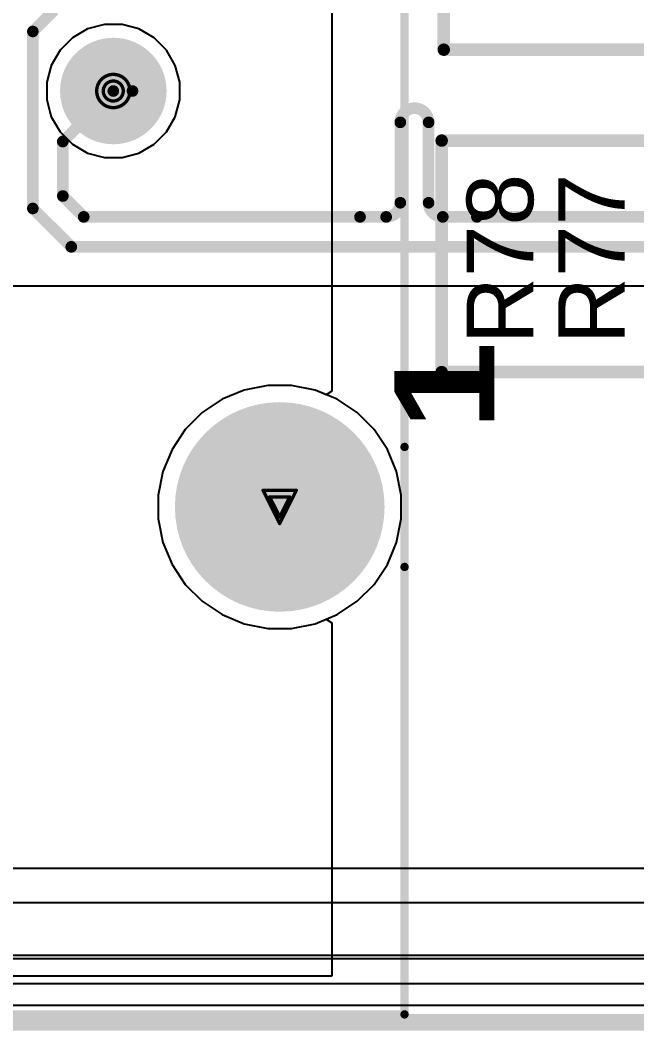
# Model space of a CAD drawing. Header units: inches. Extents: x -3 to 5259, y -3 to 5282.
# Drawn here: x 127.81 to 137.22, y -2.85 to 12.58 of the extents above; entities that cross this region are included whole.
import ezdxf

# ---------------------------------------------------------------- set-up
doc = ezdxf.new("R2010")
doc.units = ezdxf.units.IN
for name, color, linetype in [('Board Outline', 216, 'Continuous'), ('Bottom Layer', 5, 'Continuous'), ('Bottom Solder', 6, 'Continuous'), ('Drill Drawing', 1, 'Continuous'), ('Layer 1', 16, 'Continuous'), ('Layer 2', 76, 'Continuous'), ('Multi-Layer', 9, 'Continuous'), ('Pad Holes', 156, 'Continuous'), ('Top Layer', 1, 'Continuous'), ('Top Overlay', 2, 'Continuous'), ('Top Solder', 216, 'Continuous')]:
    doc.layers.add(name, color=color, linetype=linetype)
doc.styles.add('Arial', font='', dxfattribs={"height": 0.2})
doc.styles.add('Arial Black_Bold', font='', dxfattribs={"height": 0.2})
doc.styles.get('Arial').set_extended_font_data('Arial')
doc.styles.get('Arial Black_Bold').set_extended_font_data('Arial Black', bold=True)

# ---------------------------------------------------------------- blocks, each defined once
blk = doc.blocks.new('HC_RJ45_5622_1_6_Y_188')
at = {"layer": 'Bottom Layer'}
h = blk.add_hatch(color=5, dxfattribs=at)
edge = h.paths.add_edge_path()
edge.add_arc((3.175, 1.905), 0.762, 0, 360)
at = {"layer": 'Bottom Solder'}
h = blk.add_hatch(color=6, dxfattribs=at)
edge = h.paths.add_edge_path()
edge.add_arc((3.175, 1.905), 0.813, 0, 360)
h = blk.add_hatch(color=6, dxfattribs=at)
edge = h.paths.add_edge_path()
edge.add_arc((5.715, -4.445), 0.102, 0, 360)
at = {"layer": 'Layer 1'}
h = blk.add_hatch(color=16, dxfattribs=at)
edge = h.paths.add_edge_path()
edge.add_arc((3.175, 1.905), 0.762, 0, 360)
at = {"layer": 'Layer 2'}
h = blk.add_hatch(color=76, dxfattribs=at)
edge = h.paths.add_edge_path()
edge.add_arc((3.175, 1.905), 0.762, 0, 360)
at = {"layer": 'Multi-Layer'}
h = blk.add_hatch(color=9, dxfattribs=at)
edge = h.paths.add_edge_path()
edge.add_arc((3.175, 1.905), 0.762, 0, 360)
at = {"layer": 'Pad Holes'}
h = blk.add_hatch(color=7, dxfattribs=at)
edge = h.paths.add_edge_path()
edge.add_arc((3.175, 1.905), 0.5, 0, 360)
h = blk.add_hatch(color=7, dxfattribs=at)
edge = h.paths.add_edge_path()
edge.add_arc((5.715, -4.445), 1.6, 0, 360)
at = {"layer": 'Top Layer'}
h = blk.add_hatch(color=1, dxfattribs=at)
edge = h.paths.add_edge_path()
edge.add_arc((3.175, 1.905), 0.762, 0, 360)
at = {"layer": 'Top Solder'}
h = blk.add_hatch(color=216, dxfattribs=at)
edge = h.paths.add_edge_path()
edge.add_arc((3.175, 1.905), 0.813, 0, 360)
h = blk.add_hatch(color=216, dxfattribs=at)
edge = h.paths.add_edge_path()
edge.add_arc((5.715, -4.445), 0.102, 0, 360)
at = {"layer": 'Top Overlay'}
for points in [[(7.62, -3.529, 0.127, 0.127, 0), (7.62, 5.715, 0.127, 0.127, 0)], [(7.62, -5.361, 0.127, 0.127, 0), (7.62, -3.529, 0.127, 0.127, 0)], [(7.62, -12.192, 0.127, 0.127, 0), (7.62, -5.361, 0.127, 0.127, 0)], [(-7.62, -12.192, 0.127, 0.127, 0), (7.62, -12.192, 0.127, 0.127, 0)]]:
    blk.add_lwpolyline(points, format="xyseb", dxfattribs=at)
for points in [[(7.588, -3.529, 0.0635, 0.0635, 1), (7.652, -3.529, 0.0635, 0.0635, 1)], [(7.588, -3.529, 0.0635, 0.0635, 1), (7.652, -3.529, 0.0635, 0.0635, 1)], [(7.588, -5.361, 0.0635, 0.0635, 1), (7.652, -5.361, 0.0635, 0.0635, 1)], [(7.588, -5.361, 0.0635, 0.0635, 1), (7.652, -5.361, 0.0635, 0.0635, 1)], [(7.588, -12.192, 0.0635, 0.0635, 1), (7.652, -12.192, 0.0635, 0.0635, 1)], [(7.588, -12.192, 0.0635, 0.0635, 1), (7.652, -12.192, 0.0635, 0.0635, 1)]]:
    blk.add_lwpolyline(points, format="xyseb", close=True, dxfattribs=at)

msp = doc.modelspace()

# ---------------------------------------------------------------- linework, layer by layer
at = {"layer": 'Board Outline'}
msp.add_lwpolyline([(-2.722, -2.722, 0.254, 0.254, 0), (147.278, -2.722, 0.254, 0.254, 0)], format="xyseb", dxfattribs=at)
at = {"layer": 'Bottom Layer'}
for p, q in [((129.092, 12.514), (128.833, 12.445)), ((129.092, 12.514), (128.833, 12.445)), ((129.359, 12.514), (129.092, 12.514)), ((129.359, 12.514), (129.092, 12.514)), ((129.618, 12.445), (129.359, 12.514)), ((129.618, 12.445), (129.359, 12.514)), ((128.833, 12.445), (128.602, 12.311)), ((128.833, 12.445), (128.602, 12.311)), ((129.849, 12.311), (129.618, 12.445)), ((129.849, 12.311), (129.618, 12.445)), ((128.602, 12.311), (128.413, 12.122)), ((128.602, 12.311), (128.413, 12.122)), ((130.039, 12.122), (129.849, 12.311)), ((130.039, 12.122), (129.849, 12.311)), ((128.413, 12.122), (128.279, 11.89)), ((128.413, 12.122), (128.279, 11.89)), ((130.172, 11.89), (130.039, 12.122)), ((130.172, 11.89), (130.039, 12.122)), ((128.279, 11.89), (128.21, 11.632)), ((128.279, 11.89), (128.21, 11.632)), ((130.242, 11.632), (130.172, 11.89)), ((130.242, 11.632), (130.172, 11.89)), ((128.21, 11.632), (128.21, 11.364)), ((128.21, 11.632), (128.21, 11.364)), ((130.242, 11.364), (130.242, 11.632)), ((130.242, 11.364), (130.242, 11.632)), ((128.21, 11.364), (128.279, 11.106)), ((128.21, 11.364), (128.279, 11.106)), ((130.172, 11.106), (130.242, 11.364)), ((130.172, 11.106), (130.242, 11.364)), ((128.279, 11.106), (128.413, 10.874)), ((128.279, 11.106), (128.413, 10.874)), ((130.039, 10.874), (130.172, 11.106)), ((130.039, 10.874), (130.172, 11.106)), ((128.413, 10.874), (128.602, 10.685)), ((128.413, 10.874), (128.602, 10.685)), ((129.849, 10.685), (130.039, 10.874)), ((129.849, 10.685), (130.039, 10.874)), ((128.602, 10.685), (128.833, 10.551)), ((128.602, 10.685), (128.833, 10.551)), ((129.618, 10.551), (129.849, 10.685)), ((129.618, 10.551), (129.849, 10.685)), ((128.833, 10.551), (129.092, 10.482)), ((128.833, 10.551), (129.092, 10.482)), ((129.359, 10.482), (129.618, 10.551)), ((129.359, 10.482), (129.618, 10.551)), ((129.092, 10.482), (129.359, 10.482)), ((129.092, 10.482), (129.359, 10.482)), ((131.583, 7.002), (131.225, 6.93)), ((131.583, 7.002), (131.225, 6.93)), ((131.948, 7.002), (131.583, 7.002)), ((131.948, 7.002), (131.583, 7.002)), ((132.306, 6.93), (131.948, 7.002)), ((132.306, 6.93), (131.948, 7.002)), ((130.887, 6.791), (130.584, 6.588)), ((130.887, 6.791), (130.584, 6.588)), ((131.225, 6.93), (130.887, 6.791)), ((131.225, 6.93), (130.887, 6.791)), ((132.644, 6.791), (132.306, 6.93)), ((132.644, 6.791), (132.306, 6.93)), ((132.947, 6.588), (132.644, 6.791)), ((132.947, 6.588), (132.644, 6.791)), ((130.584, 6.588), (130.325, 6.33)), ((130.584, 6.588), (130.325, 6.33)), ((133.206, 6.33), (132.947, 6.588)), ((133.206, 6.33), (132.947, 6.588)), ((130.325, 6.33), (130.123, 6.026)), ((130.325, 6.33), (130.123, 6.026)), ((133.409, 6.026), (133.206, 6.33)), ((133.409, 6.026), (133.206, 6.33)), ((130.123, 6.026), (129.983, 5.688)), ((130.123, 6.026), (129.983, 5.688)), ((133.548, 5.688), (133.409, 6.026)), ((133.548, 5.688), (133.409, 6.026)), ((129.983, 5.688), (129.912, 5.33)), ((129.983, 5.688), (129.912, 5.33)), ((133.62, 5.33), (133.548, 5.688)), ((133.62, 5.33), (133.548, 5.688)), ((129.912, 5.33), (129.912, 4.965)), ((129.912, 5.33), (129.912, 4.965)), ((133.62, 4.965), (133.62, 5.33)), ((133.62, 4.965), (133.62, 5.33)), ((129.912, 4.965), (129.983, 4.607)), ((129.912, 4.965), (129.983, 4.607)), ((133.548, 4.607), (133.62, 4.965)), ((133.548, 4.607), (133.62, 4.965)), ((129.983, 4.607), (130.123, 4.269)), ((129.983, 4.607), (130.123, 4.269)), ((133.409, 4.269), (133.548, 4.607)), ((133.409, 4.269), (133.548, 4.607)), ((130.123, 4.269), (130.325, 3.966)), ((130.123, 4.269), (130.325, 3.966)), ((133.206, 3.966), (133.409, 4.269)), ((133.206, 3.966), (133.409, 4.269)), ((130.325, 3.966), (130.584, 3.708)), ((130.325, 3.966), (130.584, 3.708)), ((132.947, 3.708), (133.206, 3.966)), ((132.947, 3.708), (133.206, 3.966)), ((130.584, 3.708), (130.887, 3.505)), ((130.584, 3.708), (130.887, 3.505)), ((132.644, 3.505), (132.947, 3.708)), ((132.644, 3.505), (132.947, 3.708)), ((130.887, 3.505), (131.225, 3.365)), ((130.887, 3.505), (131.225, 3.365)), ((132.306, 3.365), (132.644, 3.505)), ((132.306, 3.365), (132.644, 3.505)), ((131.225, 3.365), (131.583, 3.294)), ((131.225, 3.365), (131.583, 3.294)), ((131.583, 3.294), (131.948, 3.294)), ((131.583, 3.294), (131.948, 3.294)), ((131.948, 3.294), (132.306, 3.365)), ((131.948, 3.294), (132.306, 3.365)), ((139.342, -1.753), (5.233, -1.753)), ((139.304, -1.702), (48.108, -1.702))]:
    msp.add_line(p, q, dxfattribs=at)
at = {"layer": 'Drill Drawing'}
for points in [[(129.48, 11.498, 0.0508, 0.0508, 1), (128.972, 11.498, 0.0508, 0.0508, 1)], [(129.378, 11.498, 0.0508, 0.0508, 1), (129.073, 11.498, 0.0508, 0.0508, 1)], [(128.959, 11.498, 0.0254, 0.0254, 1), (128.984, 11.498, 0.0254, 0.0254, 1)], [(129.061, 11.498, 0.0254, 0.0254, 1), (129.086, 11.498, 0.0254, 0.0254, 1)], [(129.365, 11.498, 0.0254, 0.0254, 1), (129.391, 11.498, 0.0254, 0.0254, 1)], [(129.467, 11.498, 0.0254, 0.0254, 1), (129.492, 11.498, 0.0254, 0.0254, 1)], [(131.499, 5.402, 0.0254, 0.0254, 1), (131.524, 5.402, 0.0254, 0.0254, 1)], [(131.499, 5.402, 0.0254, 0.0254, 1), (131.524, 5.402, 0.0254, 0.0254, 1)], [(132.007, 5.402, 0.0254, 0.0254, 1), (132.032, 5.402, 0.0254, 0.0254, 1)], [(132.007, 5.402, 0.0254, 0.0254, 1), (132.032, 5.402, 0.0254, 0.0254, 1)], [(131.6, 5.3, 0.0254, 0.0254, 1), (131.626, 5.3, 0.0254, 0.0254, 1)], [(131.6, 5.3, 0.0254, 0.0254, 1), (131.626, 5.3, 0.0254, 0.0254, 1)], [(131.905, 5.3, 0.0254, 0.0254, 1), (131.931, 5.3, 0.0254, 0.0254, 1)], [(131.905, 5.3, 0.0254, 0.0254, 1), (131.931, 5.3, 0.0254, 0.0254, 1)], [(131.753, 4.995, 0.0254, 0.0254, 1), (131.778, 4.995, 0.0254, 0.0254, 1)], [(131.753, 4.995, 0.0254, 0.0254, 1), (131.778, 4.995, 0.0254, 0.0254, 1)], [(131.753, 4.894, 0.0254, 0.0254, 1), (131.778, 4.894, 0.0254, 0.0254, 1)], [(131.753, 4.894, 0.0254, 0.0254, 1), (131.778, 4.894, 0.0254, 0.0254, 1)]]:
    msp.add_lwpolyline(points, format="xyseb", close=True, dxfattribs=at)
for points in [[(131.512, 5.402, 0.0508, 0.0508, 0), (132.02, 5.402, 0.0508, 0.0508, 0)], [(131.512, 5.402, 0.0508, 0.0508, 0), (131.766, 4.894, 0.0508, 0.0508, 0)], [(131.766, 4.894, 0.0508, 0.0508, 0), (132.02, 5.402, 0.0508, 0.0508, 0)], [(131.613, 5.3, 0.0508, 0.0508, 0), (131.918, 5.3, 0.0508, 0.0508, 0)], [(131.613, 5.3, 0.0508, 0.0508, 0), (131.766, 4.995, 0.0508, 0.0508, 0)], [(131.766, 4.995, 0.0508, 0.0508, 0), (131.918, 5.3, 0.0508, 0.0508, 0)]]:
    msp.add_lwpolyline(points, format="xyseb", dxfattribs=at)
at = {"layer": 'Layer 1'}
for p, q in [((129.092, 12.514), (128.833, 12.445)), ((129.359, 12.514), (129.092, 12.514)), ((129.618, 12.445), (129.359, 12.514)), ((128.833, 12.445), (128.602, 12.311)), ((129.849, 12.311), (129.618, 12.445)), ((128.602, 12.311), (128.413, 12.122)), ((130.039, 12.122), (129.849, 12.311)), ((128.413, 12.122), (128.279, 11.89)), ((130.172, 11.89), (130.039, 12.122)), ((128.279, 11.89), (128.21, 11.632)), ((130.242, 11.632), (130.172, 11.89)), ((128.21, 11.632), (128.21, 11.364)), ((130.242, 11.364), (130.242, 11.632)), ((128.21, 11.364), (128.279, 11.106)), ((130.172, 11.106), (130.242, 11.364)), ((128.279, 11.106), (128.413, 10.874)), ((130.039, 10.874), (130.172, 11.106)), ((128.413, 10.874), (128.602, 10.685)), ((129.849, 10.685), (130.039, 10.874)), ((128.602, 10.685), (128.833, 10.551)), ((129.618, 10.551), (129.849, 10.685)), ((128.833, 10.551), (129.092, 10.482)), ((129.359, 10.482), (129.618, 10.551)), ((129.092, 10.482), (129.359, 10.482)), ((131.583, 7.002), (131.225, 6.93)), ((131.948, 7.002), (131.583, 7.002)), ((132.306, 6.93), (131.948, 7.002)), ((130.887, 6.791), (130.584, 6.588)), ((131.225, 6.93), (130.887, 6.791)), ((132.644, 6.791), (132.306, 6.93)), ((132.947, 6.588), (132.644, 6.791)), ((130.584, 6.588), (130.325, 6.33)), ((133.206, 6.33), (132.947, 6.588)), ((130.325, 6.33), (130.123, 6.026)), ((133.409, 6.026), (133.206, 6.33)), ((130.123, 6.026), (129.983, 5.688)), ((133.548, 5.688), (133.409, 6.026)), ((129.983, 5.688), (129.912, 5.33)), ((133.62, 5.33), (133.548, 5.688)), ((129.912, 5.33), (129.912, 4.965)), ((133.62, 4.965), (133.62, 5.33)), ((129.912, 4.965), (129.983, 4.607)), ((133.548, 4.607), (133.62, 4.965)), ((129.983, 4.607), (130.123, 4.269)), ((133.409, 4.269), (133.548, 4.607)), ((130.123, 4.269), (130.325, 3.966)), ((133.206, 3.966), (133.409, 4.269)), ((130.325, 3.966), (130.584, 3.708)), ((132.947, 3.708), (133.206, 3.966)), ((130.584, 3.708), (130.887, 3.505)), ((132.644, 3.505), (132.947, 3.708)), ((130.887, 3.505), (131.225, 3.365)), ((132.306, 3.365), (132.644, 3.505)), ((131.225, 3.365), (131.583, 3.294)), ((131.583, 3.294), (131.948, 3.294)), ((131.948, 3.294), (132.306, 3.365)), ((137.526, -0.371), (37.694, -0.371)), ((6.286, -0.889), (138.044, -0.889)), ((147.019, -2.463), (-2.463, -2.463))]:
    msp.add_line(p, q, dxfattribs=at)
at = {"layer": 'Layer 2'}
for p, q in [((132.562, 14.139), (132.562, 6.916)), ((129.092, 12.514), (128.833, 12.445)), ((129.359, 12.514), (129.092, 12.514)), ((129.618, 12.445), (129.359, 12.514)), ((128.833, 12.445), (128.602, 12.311)), ((129.849, 12.311), (129.618, 12.445)), ((128.602, 12.311), (128.413, 12.122)), ((130.039, 12.122), (129.849, 12.311)), ((128.413, 12.122), (128.279, 11.89)), ((130.172, 11.89), (130.039, 12.122)), ((128.279, 11.89), (128.21, 11.632)), ((130.242, 11.632), (130.172, 11.89)), ((128.21, 11.632), (128.21, 11.364)), ((130.242, 11.364), (130.242, 11.632)), ((128.21, 11.364), (128.279, 11.106)), ((130.172, 11.106), (130.242, 11.364)), ((128.279, 11.106), (128.413, 10.874)), ((130.039, 10.874), (130.172, 11.106)), ((128.413, 10.874), (128.602, 10.685)), ((129.849, 10.685), (130.039, 10.874)), ((128.602, 10.685), (128.833, 10.551)), ((129.618, 10.551), (129.849, 10.685)), ((128.833, 10.551), (129.092, 10.482)), ((129.359, 10.482), (129.618, 10.551)), ((129.092, 10.482), (129.359, 10.482)), ((131.583, 7.002), (131.225, 6.93)), ((131.948, 7.002), (131.583, 7.002)), ((132.306, 6.93), (131.948, 7.002)), ((130.887, 6.791), (130.584, 6.588)), ((131.225, 6.93), (130.887, 6.791)), ((132.477, 6.86), (132.306, 6.93)), ((132.562, 6.916), (132.477, 6.86)), ((130.584, 6.588), (130.325, 6.33)), ((130.325, 6.33), (130.123, 6.026)), ((130.123, 6.026), (129.983, 5.688)), ((129.983, 5.688), (129.912, 5.33)), ((129.912, 5.33), (129.912, 4.965)), ((129.912, 4.965), (129.983, 4.607)), ((129.983, 4.607), (130.123, 4.269)), ((130.123, 4.269), (130.325, 3.966)), ((130.325, 3.966), (130.584, 3.708)), ((130.584, 3.708), (130.887, 3.505)), ((130.887, 3.505), (131.225, 3.365)), ((132.306, 3.365), (132.477, 3.436)), ((132.477, 3.436), (132.562, 3.379)), ((131.225, 3.365), (131.583, 3.294)), ((131.583, 3.294), (131.948, 3.294)), ((131.948, 3.294), (132.306, 3.365)), ((132.562, 3.379), (132.562, -2.016)), ((132.562, -2.016), (-2.158, -2.016))]:
    msp.add_line(p, q, dxfattribs=at)
msp.add_lwpolyline([(129.226, 11.498, 0.178, 0.178, 0), (129.518, 11.498, 0.178, 0.178, 0)], format="xyseb", dxfattribs=at)
for points in [[(129.181, 11.498, 0.0889, 0.0889, 1), (129.27, 11.498, 0.0889, 0.0889, 1)], [(129.474, 11.498, 0.0889, 0.0889, 1), (129.563, 11.498, 0.0889, 0.0889, 1)]]:
    msp.add_lwpolyline(points, format="xyseb", close=True, dxfattribs=at)
at = {"layer": 'Top Layer'}
for p, q in [((115.418, 8.526), (147.019, 8.526)), ((131.583, 7.002), (131.225, 6.93)), ((131.948, 7.002), (131.583, 7.002)), ((132.306, 6.93), (131.948, 7.002)), ((130.887, 6.791), (130.584, 6.588)), ((131.225, 6.93), (130.887, 6.791)), ((132.644, 6.791), (132.306, 6.93)), ((132.947, 6.588), (132.644, 6.791)), ((130.584, 6.588), (130.325, 6.33)), ((133.206, 6.33), (132.947, 6.588)), ((130.325, 6.33), (130.123, 6.026)), ((133.409, 6.026), (133.206, 6.33)), ((130.123, 6.026), (129.983, 5.688)), ((133.548, 5.688), (133.409, 6.026)), ((129.983, 5.688), (129.912, 5.33)), ((133.62, 5.33), (133.548, 5.688)), ((129.912, 5.33), (129.912, 4.965)), ((133.62, 4.965), (133.62, 5.33)), ((129.912, 4.965), (129.983, 4.607)), ((133.548, 4.607), (133.62, 4.965)), ((129.983, 4.607), (130.123, 4.269)), ((133.409, 4.269), (133.548, 4.607)), ((130.123, 4.269), (130.325, 3.966)), ((133.206, 3.966), (133.409, 4.269)), ((130.325, 3.966), (130.584, 3.708)), ((132.947, 3.708), (133.206, 3.966)), ((130.584, 3.708), (130.887, 3.505)), ((132.644, 3.505), (132.947, 3.708)), ((130.887, 3.505), (131.225, 3.365)), ((132.306, 3.365), (132.644, 3.505)), ((131.225, 3.365), (131.583, 3.294)), ((131.583, 3.294), (131.948, 3.294)), ((131.948, 3.294), (132.306, 3.365)), ((139.685, -2.13), (97.128, -2.13))]:
    msp.add_line(p, q, dxfattribs=at)
for points in [[(127.998, 12.407, 0.178, 0.178, 0), (128.323, 12.733, 0.178, 0.178, 0)], [(127.998, 9.705, 0.178, 0.178, 0), (127.998, 12.407, 0.178, 0.178, 0)], [(128.455, 10.727, 0.178, 0.178, 0), (129.226, 11.498, 0.178, 0.178, 0)], [(129.226, 11.498, 0.178, 0.178, 0), (129.226, 11.498, 0.178, 0.178, 0)], [(133.607, 11.02, 0.178, 0.178, -1), (134.038, 11.02, 0.178, 0.178, 0)], [(133.607, 9.792, 0.178, 0.178, 0), (133.607, 11.02, 0.178, 0.178, 0)], [(134.038, 9.792, 0.178, 0.178, 0), (134.038, 11.02, 0.178, 0.178, 0)], [(128.455, 9.895, 0.178, 0.178, 0), (128.455, 10.727, 0.178, 0.178, 0)], [(128.455, 9.895, 0.178, 0.178, 0), (128.774, 9.576, 0.178, 0.178, 0)], [(133.607, 9.792, 0.178, 0.178, -0.414214), (133.391, 9.576, 0.178, 0.178, 0)], [(134.254, 9.576, 0.178, 0.178, -0.414214), (134.038, 9.792, 0.178, 0.178, 0)], [(127.998, 9.705, 0.178, 0.178, 0), (128.585, 9.119, 0.178, 0.178, 0)], [(128.774, 9.576, 0.178, 0.178, 0), (132.992, 9.576, 0.178, 0.178, 0)], [(132.992, 9.576, 0.178, 0.178, 0), (133.391, 9.576, 0.178, 0.178, 0)], [(134.254, 9.576, 0.178, 0.178, 0), (134.775, 9.576, 0.178, 0.178, 0)], [(134.775, 9.576, 0.178, 0.178, 0), (140.428, 9.576, 0.178, 0.178, 0)], [(128.585, 9.119, 0.178, 0.178, 0), (140.617, 9.119, 0.178, 0.178, 0)]]:
    msp.add_lwpolyline(points, format="xyseb", dxfattribs=at)
for points in [[(127.954, 12.407, 0.0889, 0.0889, 1), (128.042, 12.407, 0.0889, 0.0889, 1)], [(127.954, 12.407, 0.0889, 0.0889, 1), (128.042, 12.407, 0.0889, 0.0889, 1)], [(129.181, 11.498, 0.0889, 0.0889, 1), (129.27, 11.498, 0.0889, 0.0889, 1)], [(129.181, 11.498, 0.0889, 0.0889, 1), (129.27, 11.498, 0.0889, 0.0889, 1)], [(129.181, 11.498, 0.0889, 0.0889, 1), (129.27, 11.498, 0.0889, 0.0889, 1)], [(133.562, 11.02, 0.0889, 0.0889, 1), (133.651, 11.02, 0.0889, 0.0889, 1)], [(133.562, 11.02, 0.0889, 0.0889, 1), (133.651, 11.02, 0.0889, 0.0889, 1)], [(133.994, 11.02, 0.0889, 0.0889, 1), (134.083, 11.02, 0.0889, 0.0889, 1)], [(133.994, 11.02, 0.0889, 0.0889, 1), (134.083, 11.02, 0.0889, 0.0889, 1)], [(128.411, 10.727, 0.0889, 0.0889, 1), (128.5, 10.727, 0.0889, 0.0889, 1)], [(128.411, 10.727, 0.0889, 0.0889, 1), (128.5, 10.727, 0.0889, 0.0889, 1)], [(128.411, 9.895, 0.0889, 0.0889, 1), (128.5, 9.895, 0.0889, 0.0889, 1)], [(128.411, 9.895, 0.0889, 0.0889, 1), (128.5, 9.895, 0.0889, 0.0889, 1)], [(133.562, 9.792, 0.0889, 0.0889, 1), (133.651, 9.792, 0.0889, 0.0889, 1)], [(133.562, 9.792, 0.0889, 0.0889, 1), (133.651, 9.792, 0.0889, 0.0889, 1)], [(133.994, 9.792, 0.0889, 0.0889, 1), (134.083, 9.792, 0.0889, 0.0889, 1)], [(133.994, 9.792, 0.0889, 0.0889, 1), (134.083, 9.792, 0.0889, 0.0889, 1)], [(127.954, 9.705, 0.0889, 0.0889, 1), (128.042, 9.705, 0.0889, 0.0889, 1)], [(127.954, 9.705, 0.0889, 0.0889, 1), (128.042, 9.705, 0.0889, 0.0889, 1)], [(128.73, 9.576, 0.0889, 0.0889, 1), (128.819, 9.576, 0.0889, 0.0889, 1)], [(128.73, 9.576, 0.0889, 0.0889, 1), (128.819, 9.576, 0.0889, 0.0889, 1)], [(132.947, 9.576, 0.0889, 0.0889, 1), (133.036, 9.576, 0.0889, 0.0889, 1)], [(132.947, 9.576, 0.0889, 0.0889, 1), (133.036, 9.576, 0.0889, 0.0889, 1)], [(133.346, 9.576, 0.0889, 0.0889, 1), (133.435, 9.576, 0.0889, 0.0889, 1)], [(133.346, 9.576, 0.0889, 0.0889, 1), (133.435, 9.576, 0.0889, 0.0889, 1)], [(134.21, 9.576, 0.0889, 0.0889, 1), (134.299, 9.576, 0.0889, 0.0889, 1)], [(134.21, 9.576, 0.0889, 0.0889, 1), (134.299, 9.576, 0.0889, 0.0889, 1)], [(134.731, 9.576, 0.0889, 0.0889, 1), (134.819, 9.576, 0.0889, 0.0889, 1)], [(134.731, 9.576, 0.0889, 0.0889, 1), (134.819, 9.576, 0.0889, 0.0889, 1)], [(128.54, 9.119, 0.0889, 0.0889, 1), (128.629, 9.119, 0.0889, 0.0889, 1)], [(128.54, 9.119, 0.0889, 0.0889, 1), (128.629, 9.119, 0.0889, 0.0889, 1)]]:
    msp.add_lwpolyline(points, format="xyseb", close=True, dxfattribs=at)
at = {"layer": 'Top Overlay'}
for points in [[(134.269, 12.129, 0.191, 0.191, 0), (134.269, 15.663, 0.191, 0.191, 0)], [(134.269, 12.129, 0.191, 0.191, 0), (138.841, 12.129, 0.191, 0.191, 0)], [(134.238, 10.741, 0.191, 0.191, 0), (146.208, 10.741, 0.191, 0.191, 0)], [(134.238, 7.207, 0.191, 0.191, 0), (134.238, 10.741, 0.191, 0.191, 0)], [(134.238, 7.207, 0.191, 0.191, 0), (146.208, 7.207, 0.191, 0.191, 0)]]:
    msp.add_lwpolyline(points, format="xyseb", dxfattribs=at)
for points in [[(134.222, 12.129, 0.0952, 0.0952, 1), (134.317, 12.129, 0.0952, 0.0952, 1)], [(134.222, 12.129, 0.0952, 0.0952, 1), (134.317, 12.129, 0.0952, 0.0952, 1)], [(134.19, 10.741, 0.0952, 0.0952, 1), (134.285, 10.741, 0.0952, 0.0952, 1)], [(134.19, 10.741, 0.0952, 0.0952, 1), (134.285, 10.741, 0.0952, 0.0952, 1)], [(134.19, 7.207, 0.0952, 0.0952, 1), (134.285, 7.207, 0.0952, 0.0952, 1)], [(134.19, 7.207, 0.0952, 0.0952, 1), (134.285, 7.207, 0.0952, 0.0952, 1)]]:
    msp.add_lwpolyline(points, format="xyseb", close=True, dxfattribs=at)

# ---------------------------------------------------------------- block references
msp.add_blockref('HC_RJ45_5622_1_6_Y_188', (126.051, 9.593))

# ---------------------------------------------------------------- texts
for s, height, style, p in [('R78', 1.016, 'Arial', (135.635, 7.631)), ('R77', 1.016, 'Arial', (137.032, 7.631)), ('1', 1.524, 'Arial Black_Bold', (135.039, 6.319))]:
    msp.add_text(s, height=height, rotation=90, dxfattribs=dict(at, style=style)).set_placement(p)

doc.saveas('drawing.dxf')
